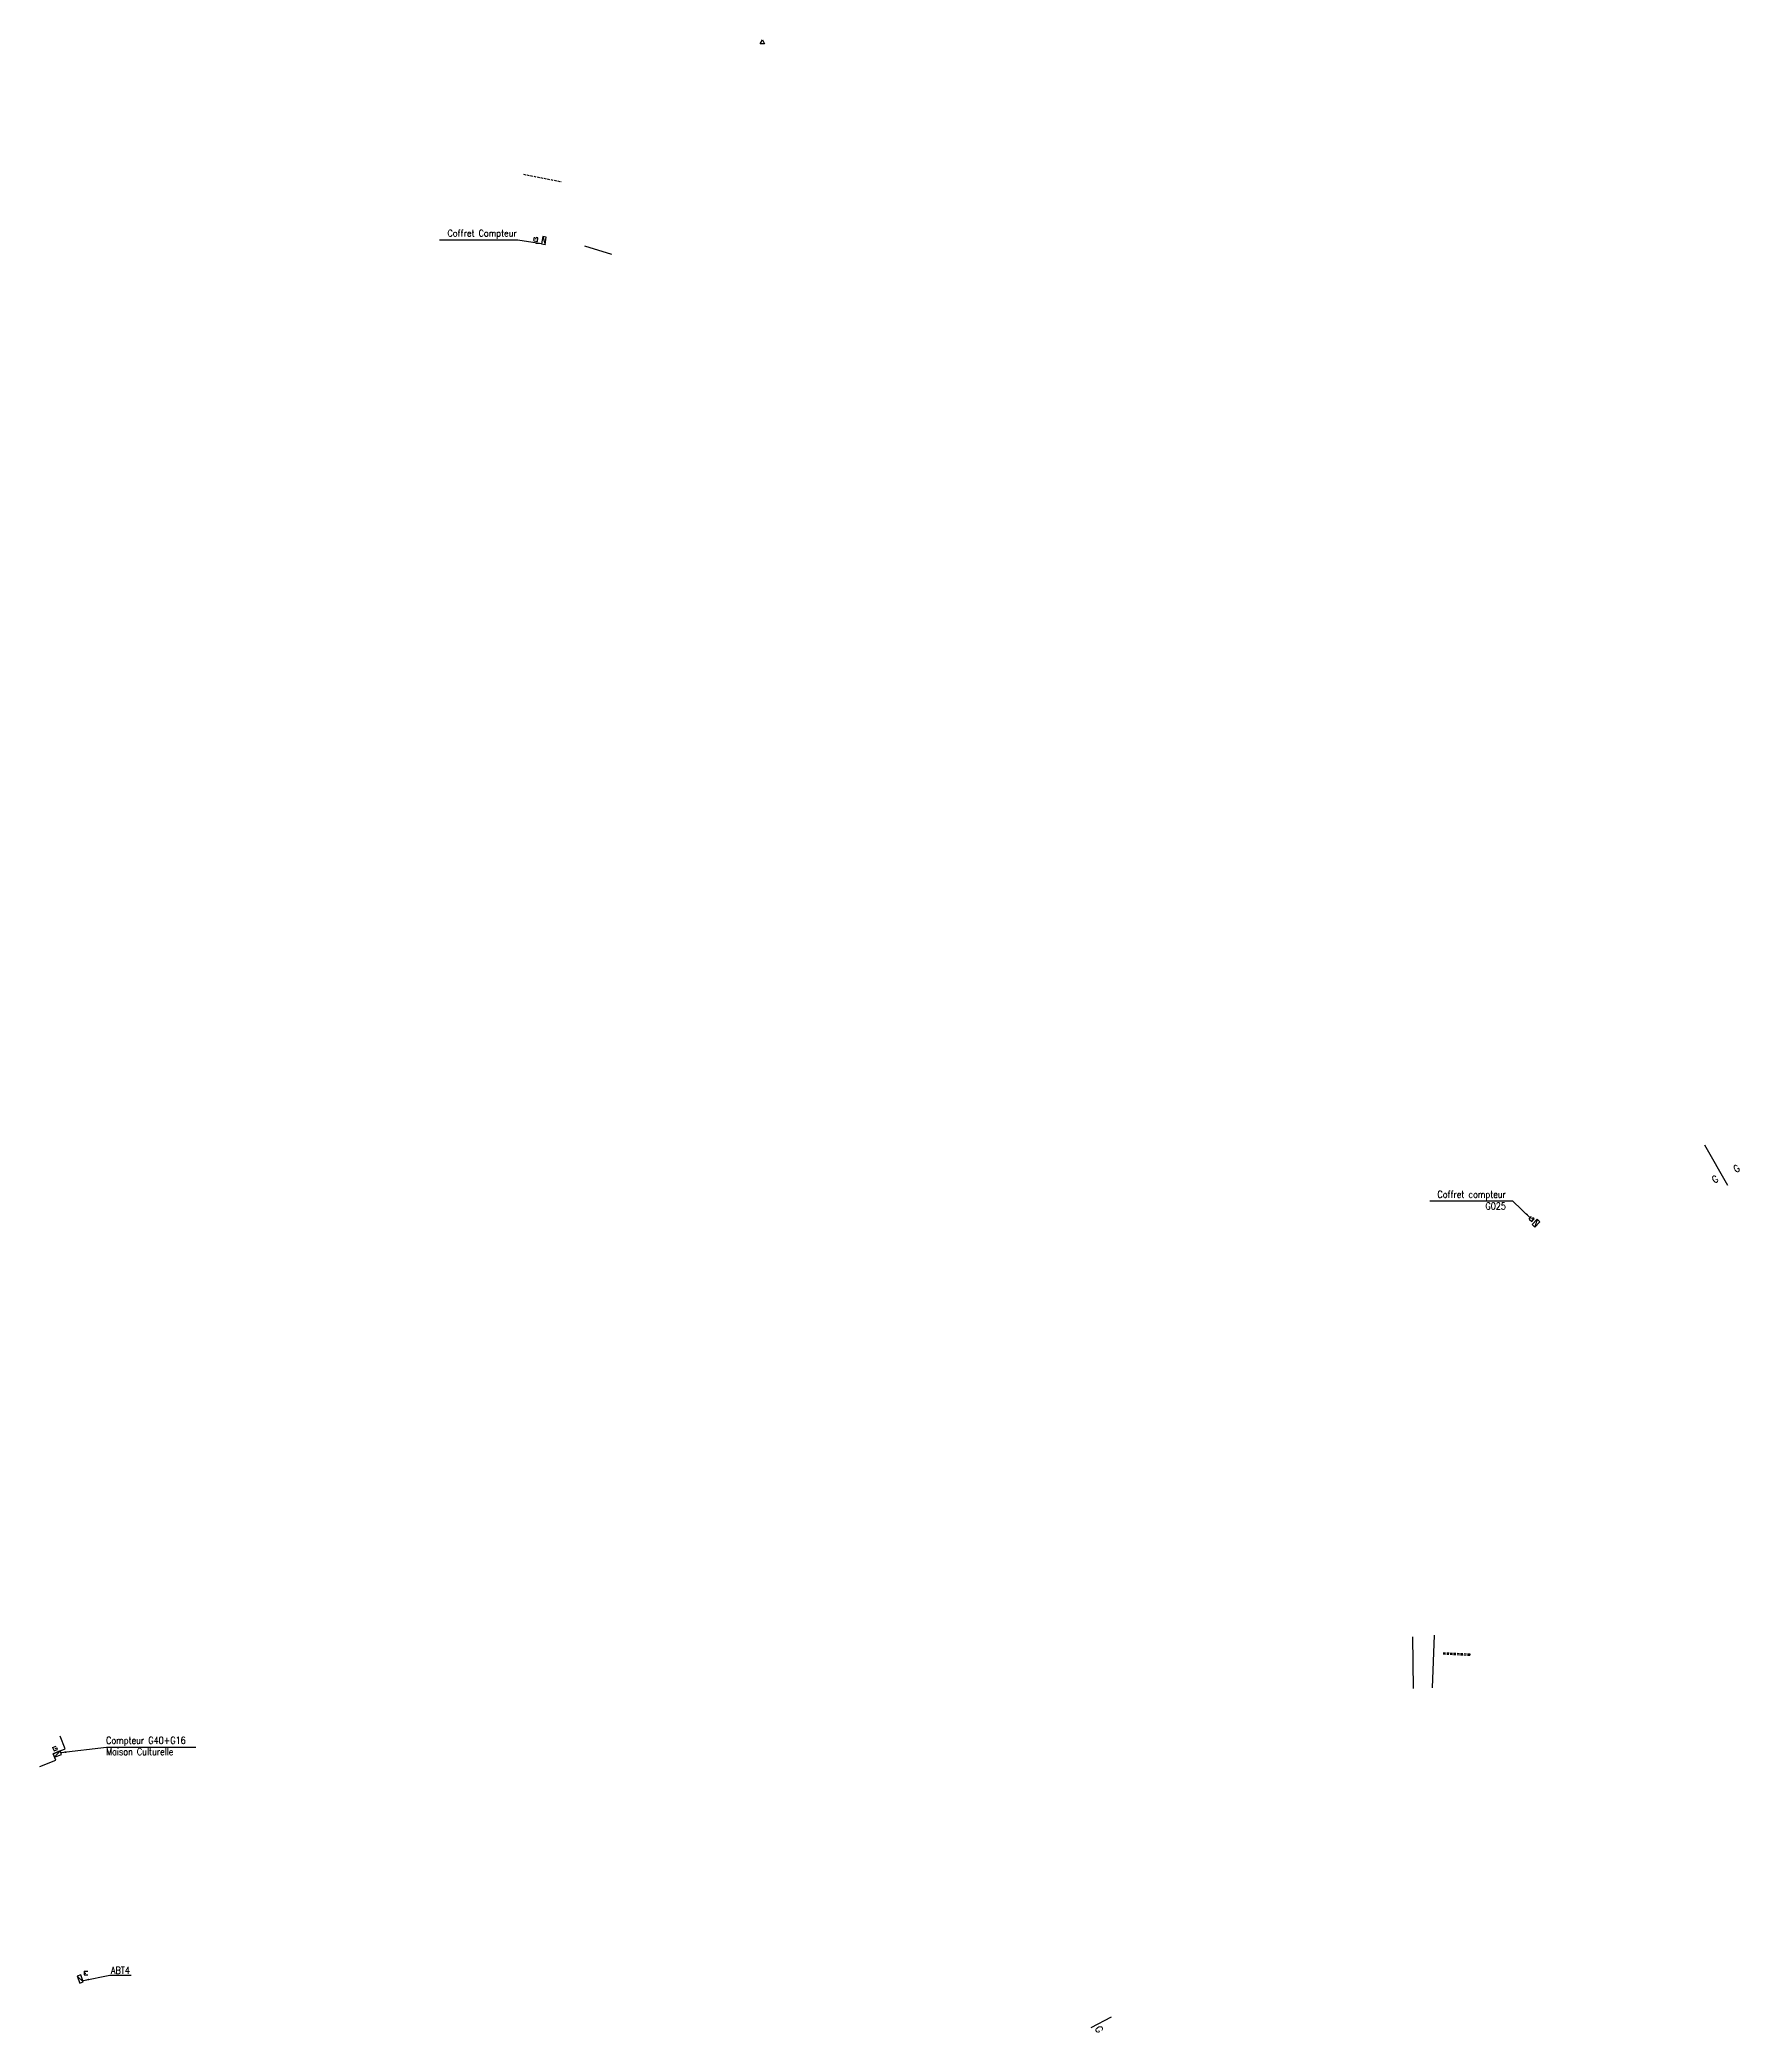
# Model space of a CAD drawing. Header units: millimetres. Extents: x 114000 to 114938, y 122018 to 122896.
# Drawn here: x 114000 to 114367.3, y 122018.4 to 122449 of the extents above; entities that cross this region are included whole.
import ezdxf
from ezdxf.enums import TextEntityAlignment as Align

# ---------------------------------------------------------------- set-up
doc = ezdxf.new("R2010")
doc.units = ezdxf.units.MM
doc.linetypes.add('DASHED', pattern=[0.75, 0.5, -0.25])
doc.layers.get('0').update_dxf_attribs({"linetype": 'CONTINUOUS'})
for name, color, linetype in [('BR_12', 252, 'CONTINUOUS'), ('W0008', 7, 'CONTINUOUS'), ('w0100', 7, 'CONTINUOUS'), ('W0112', 1, 'DASHED'), ('W0430', 7, 'CONTINUOUS'), ('W0432', 7, 'CONTINUOUS'), ('W0991', 7, 'CONTINUOUS'), ('w1102', 7, 'CONTINUOUS')]:
    doc.layers.add(name, color=color, linetype=linetype)
doc.styles.get("Standard").update_dxf_attribs({"font": 'romans.shx', "width": 0.85})
doc.dimstyles.get("Standard").update_dxf_attribs({"dimtxt": 1.5, "dimasz": 1.2, "dimexe": 0.625, "dimexo": 0.625, "dimgap": 0.25, "dimtad": 1, "dimdec": 1, "dimzin": 0, "dimdsep": 46, "dimtxsty": 'Standard', "dimcen": -0.5, "dimadec": 0, "dimazin": 0, "dimtfac": 1, "dimtdec": 1, "dimtmove": 0, "dimatfit": 3, "dimfxl": 0, "dimtolj": 1, "dimtzin": 0, "dimarcsym": 0})

# ---------------------------------------------------------------- blocks, each defined once
blk = doc.blocks.new('T432')
at = {"flags": 128}
for points in [[(0.8, 0.8), (-0.8, 0.8)], [(-0.8, 0.8), (-0.8, 0)], [(0.8, 0.8), (-0.8, 0)], [(-0.8, 0), (0.8, 0)], [(-0.4, 2.1), (-0.4, 1.3)], [(-0.4, 1.3), (0.4, 1.3)], [(-0.39, 2.1), (0.41, 2.1)], [(0, 1.7), (0.4, 1.7)], [(0.4, 1.3), (0.4, 1.7)], [(0.8, 0), (0.8, 0.8)]]:
    blk.add_lwpolyline(points, dxfattribs=at)
blk = doc.blocks.new('*U8')
at = {"flags": 128}
for points in [[(0.8, 0.8), (-0.8, 0.8)], [(-0.8, 0.8), (-0.8, 0)], [(0.8, 0.8), (-0.8, 0)], [(-0.8, 0), (0.8, 0)], [(-0.4, 2.56), (-0.4, 1.76)], [(-0.4, 1.76), (0.4, 1.76)], [(-0.39, 2.56), (0.41, 2.56)], [(0, 2.16), (0.4, 2.16)], [(0.4, 1.76), (0.4, 2.16)], [(0.8, 0), (0.8, 0.8)]]:
    blk.add_lwpolyline(points, dxfattribs=at)
blk = doc.blocks.new('*U290')
at = {"flags": 128}
for points in [[(-1.29, 1.74), (-1.01, 2.49)], [(-1.29, 1.74), (-0.54, 1.47)], [(-0.91, 1.61), (-0.77, 1.98)], [(0.8, 0.8), (-0.8, 0.8)], [(-0.8, 0.8), (-0.8, 0)], [(0.8, 0.8), (-0.8, 0)], [(-0.8, 0), (0.8, 0)], [(-0.54, 1.47), (-0.26, 2.22)], [(0.8, 0), (0.8, 0.8)]]:
    blk.add_lwpolyline(points, dxfattribs=at)

msp = doc.modelspace()

# ---------------------------------------------------------------- linework, layer by layer
at = {"layer": 'BR_12', "flags": 128}
msp.add_lwpolyline([(114155.66, 122448.13), (114156.16, 122448.99), (114156.66, 122448.13), (114155.66, 122448.13)], dxfattribs=at)
at = {"layer": 'W0008', "color": 252}
for p, q in [((114296.71, 122103.8), (114296.8, 122092.7)), ((114301.36, 122104.19), (114300.93, 122092.82))]:
    msp.add_line(p, q, dxfattribs=at)
at = {"layer": 'w0100', "color": 252}
msp.add_lwpolyline([(114000, 122075.81), (114003.43, 122077.18), (114002.88, 122078.55), (114005.49, 122079.64), (114004.39, 122082.39)], dxfattribs=at)
at = {"layer": 'W0112', "color": 252}
for p, q in [((114303.33, 122100.41), (114309.09, 122100.14)), ((114303.32, 122100.14), (114309.09, 122099.87)), ((114309.09, 122100.14), (114309.09, 122099.87))]:
    msp.add_line(p, q, dxfattribs=at)
at = {"layer": 'W0112', "color": 252, "flags": 128}
msp.add_lwpolyline([(114104.53, 122419.94), (114112.7, 122418.35)], dxfattribs=at)
at = {"layer": 'w1102', "color": 252}
msp.add_line((114359.79, 122210.15), (114364.77, 122201.44), dxfattribs=at)
at = {"layer": 'w1102', "color": 252, "flags": 128}
for points in [[(114123.65, 122402.57), (114117.81, 122404.4)], [(114227.2, 122019.4), (114231.66, 122021.67)]]:
    msp.add_lwpolyline(points, dxfattribs=at)

# ---------------------------------------------------------------- block references
at = {"layer": 'W0430', "rotation": 289.9892473016229}
msp.add_blockref('*U290', (114008.35, 122029.76), dxfattribs=at)
at = {"layer": 'W0432'}
for name, p, rotation in [('*U8', (114109.33, 122405.53), 79.97095396118203), ('T432', (114323.67, 122192.96), 46.19645342317774), ('T432', (114003.93, 122078.12), 22.6166772105153)]:
    msp.add_blockref(name, p, dxfattribs=dict(at, rotation=rotation))

# ---------------------------------------------------------------- texts
at = {"layer": 'W0430', "color": 252, "linetype": 'Continuous', "insert": (114015.36, 122030.99), "char_height": 1.5, "attachment_point": 7}
msp.add_mtext('\\A1;ABT4', dxfattribs=at)
at = {"layer": 'W0432', "color": 252, "linetype": 'Continuous', "char_height": 1.5}
for s, insert, attachment_point in [('\\A1;Coffret Compteur', (114103.08, 122405.96), 9), ('Coffret compteur\\PG025', (114316.87, 122196.22), 9), ('\\A1;Compteur G40+G16\\PMaison Culturelle', (114014.31, 122078.24), 7)]:
    msp.add_mtext(s, dxfattribs=dict(at, insert=insert, attachment_point=attachment_point))
at = {"layer": 'W0991', "color": 252, "width": 0.85}
for p in [(114366.71, 122205.05), (114362.07, 122202.73)]:
    msp.add_text('G', height=1.5, rotation=29.7395, dxfattribs=at).set_placement(p, align=Align.MIDDLE)
at = {"layer": 'W0991', "color": 252}
msp.add_text('G', height=1.5, rotation=296.9315, dxfattribs=at).set_placement((114227.99, 122019.27))

# ---------------------------------------------------------------- leaders
at = {"layer": 'W0430', "color": 252, "linetype": 'Continuous', "annotation_type": 0, "has_hookline": 1, "hookline_direction": 0, "text_width": 4.37}
msp.add_leader([(114009.42, 122029.53), (114015.11, 122030.74)], dimstyle='Standard', dxfattribs=at)
at = {"layer": 'W0432', "color": 252, "linetype": 'Continuous', "annotation_type": 0, "has_hookline": 1}
for points, hookline_direction, text_width in [([(114108.4, 122404.88), (114103.33, 122405.71)], 1, 16.7), ([(114322.15, 122194.42), (114318.37, 122197.98), (114317.17, 122197.98)], 1, 16.51), ([(114004.51, 122078.8), (114014.43, 122080)], 0, 19.06)]:
    msp.add_leader(points, dimstyle='Standard', dxfattribs=dict(at, hookline_direction=hookline_direction, text_width=text_width))

doc.saveas('drawing.dxf')
